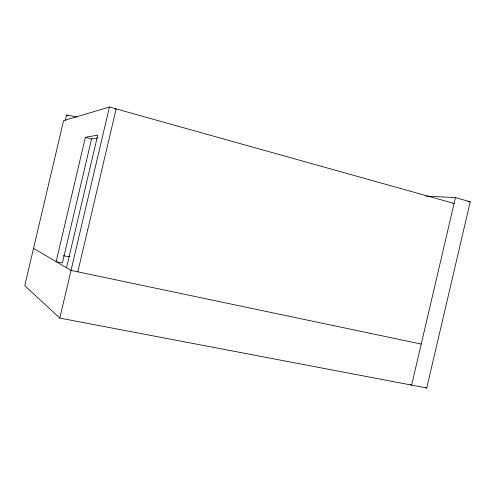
<?xml version="1.0" encoding="UTF-8"?>
<svg xmlns="http://www.w3.org/2000/svg" width="495" height="495" viewBox="0 0 495 495"><rect width="100%" height="100%" fill="white"/><g stroke="black" fill="none" stroke-linecap="round" stroke-linejoin="round"><path stroke-width="0.74" d="M452.739 203.377L454.094 203.457L109.451 107.019L63.583 120.644L24.75 285.634L59.815 318.093L426.739 387.981L470.25 201.787L455.462 197.604L411.636 385.104L410.219 384.504M65.321 120.334L66.559 115.069L77.115 116.999M66.534 267.758L97.725 135.154L85.394 137.288L56.139 261.651L62.389 262.981L91.569 138.922L97.546 137.975M59.815 318.093L109.451 107.019M77.833 271.829L116.146 108.894L115.118 109.178M426.226 196.125L455.462 197.604M467.942 201.651L470.25 201.787M63.242 255.767L69.22 256.67M421.233 344.062L71.026 270.4L33.524 248.36M68.409 256.169L69.919 256.497M85.394 137.288L91.569 138.922M66.559 115.069L67.945 115.62M425.316 387.393L426.739 387.981"/></g></svg>
